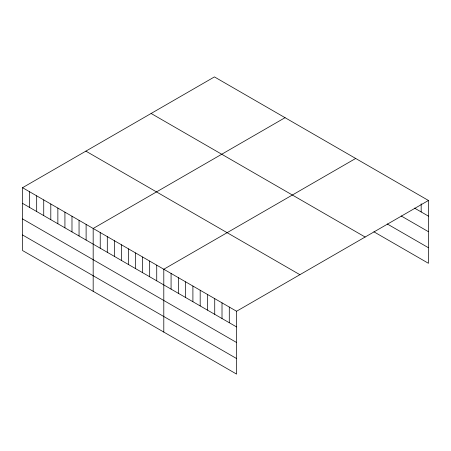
<?xml version="1.0" encoding="UTF-8"?>
<svg xmlns="http://www.w3.org/2000/svg" width="451" height="451" viewBox="0 0 451 451"><rect width="100%" height="100%" fill="white"/><g stroke="black" fill="none" stroke-linecap="round" stroke-linejoin="round"><path stroke-width="0.68" d="M22.55 187.695L236.566 311.252L236.566 374.088L22.55 250.53L22.55 187.695L214.434 76.912L428.45 200.47L428.45 263.305L373.879 231.797M285.06 117.683L93.177 228.471L93.177 291.307M355.687 158.459L163.798 269.241L163.798 332.077M236.566 311.252L428.45 200.47M414.503 208.091L428.45 216.142M401.164 215.956L428.45 231.707M387.217 223.938L428.45 247.74M151.113 113.472L365.13 237.029M85.87 151.136L299.887 274.693M22.55 203.367L236.566 326.93M22.55 218.932L236.566 342.489M22.55 234.965L236.566 358.528M421.172 203.767L421.172 211.942M229.288 307.052L229.288 322.73M222.01 302.852L222.01 318.524M214.732 298.652L214.732 314.324M207.46 294.452L207.46 310.125M200.182 290.247L200.182 305.925M192.904 286.047L192.904 301.725M185.626 281.847L185.626 297.519M178.354 277.647L178.354 293.319M171.076 273.447L171.076 289.119M156.734 265.165L156.734 280.843M149.676 261.09L149.676 276.762M142.612 257.014L142.612 272.686M135.548 252.932L135.548 268.61M128.484 248.856L128.484 264.528M121.426 244.78L121.426 260.452M114.362 240.704L114.362 256.377M107.299 236.623L107.299 252.301M100.235 232.547L100.235 248.219M86.113 224.389L86.113 240.067M79.049 220.314L79.049 235.986M71.985 216.238L71.985 231.91M64.927 212.162L64.927 227.834M57.863 208.08L57.863 223.758M50.8 204.004L50.8 219.676M43.736 199.928L43.736 215.601M36.678 195.847L36.678 211.525M29.614 191.771L29.614 207.449"/></g></svg>
